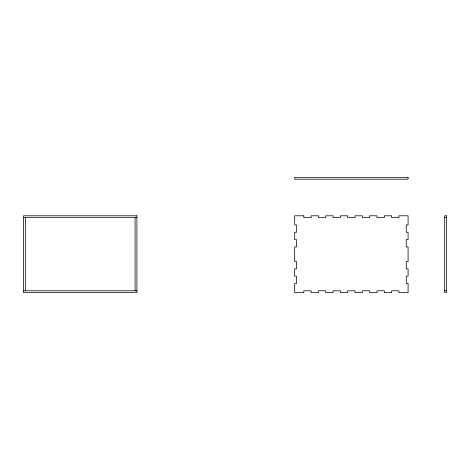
<?xml version="1.0" encoding="UTF-8"?>
<svg xmlns="http://www.w3.org/2000/svg" width="470" height="470" viewBox="0 0 470 470"><rect width="100%" height="100%" fill="white"/><g stroke="black" fill="none" stroke-linecap="round" stroke-linejoin="round"><path stroke-width="0.7" d="M23.5 217.622L136.917 217.622M444.673 217.622L446.5 217.622M23.5 290.795L136.917 290.795M444.673 290.795L446.5 290.795M135.084 217.622L135.084 290.795M25.327 217.622L25.327 290.795M408.083 177.378L294.672 177.378L294.672 179.205L408.083 179.205L408.083 177.378M136.917 215.795L23.5 215.795L23.5 292.622L136.917 292.622L136.917 215.795M303.82 215.795L294.672 215.795L294.672 224.936L296.5 224.936L296.5 232.256L294.672 232.256L294.672 239.571L296.5 239.571L296.5 246.891L294.672 246.891L294.672 261.526L296.5 261.526L296.5 268.84L294.672 268.84L294.672 276.16L296.5 276.16L296.5 283.475L294.672 283.475L294.672 292.622L303.82 292.622L303.82 290.795L311.134 290.795L311.134 292.622L318.448 292.622L318.448 290.795L325.769 290.795L325.769 292.622L333.083 292.622L333.083 290.795L340.403 290.795L340.403 292.622L347.718 292.622L347.718 290.795L355.038 290.795L355.038 292.622L362.352 292.622L362.352 290.795L369.673 290.795L369.673 292.622L376.987 292.622L376.987 290.795L384.307 290.795L384.307 292.622L391.622 292.622L391.622 290.795L398.942 290.795L398.942 292.622L408.083 292.622L408.083 283.475L406.256 283.475L406.256 276.16L408.083 276.16L408.083 268.84L406.256 268.84L406.256 261.526L408.083 261.526L408.083 246.891L406.256 246.891L406.256 239.571L408.083 239.571L408.083 232.256L406.256 232.256L406.256 224.936L408.083 224.936L408.083 215.795L398.942 215.795L398.942 217.622L391.622 217.622L391.622 215.795L384.307 215.795L384.307 217.622L376.987 217.622L376.987 215.795L369.673 215.795L369.673 217.622L362.352 217.622L362.352 215.795L355.038 215.795L355.038 217.622L347.718 217.622L347.718 215.795L340.403 215.795L340.403 217.622L333.083 217.622L333.083 215.795L325.769 215.795L325.769 217.622L318.448 217.622L318.448 215.795L311.134 215.795L311.134 217.622L303.82 217.622L303.82 215.795M446.5 215.795L444.673 215.795L444.673 292.622L446.5 292.622L446.5 215.795"/></g></svg>
